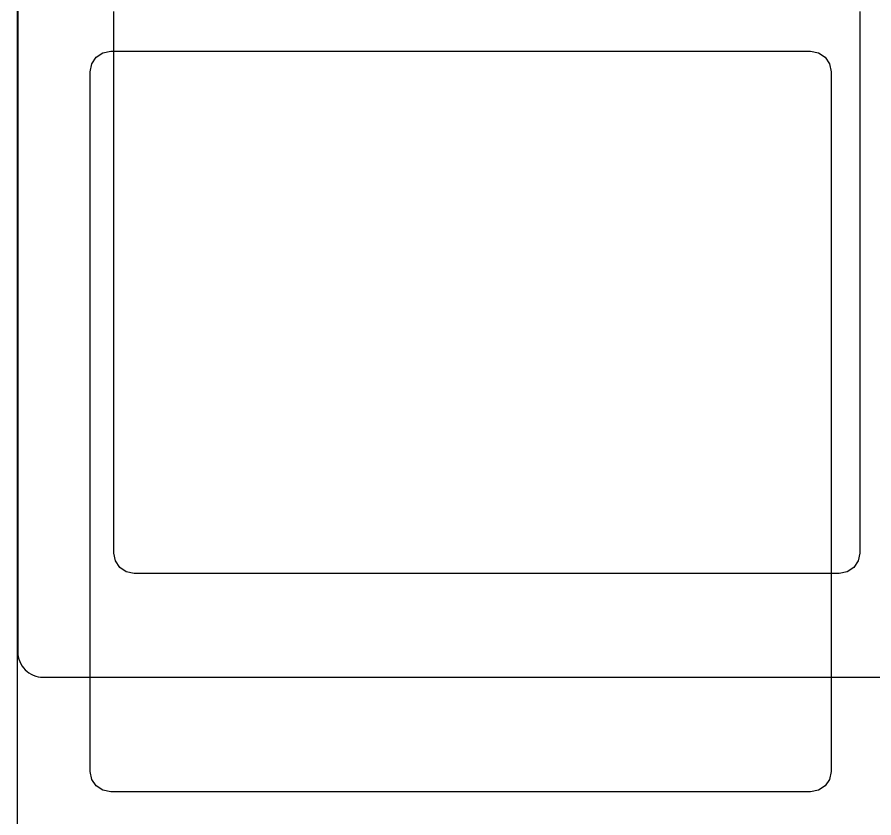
# Model space of a CAD drawing. Extents: x 1 to 47.7, y 0.2 to 35.
# Drawn here: x 5.946 to 9.3, y 10.248 to 13.383 of the extents above; entities that cross this region are included whole.
import ezdxf

# ---------------------------------------------------------------- set-up
doc = ezdxf.new("R2010")
doc.units = 0
doc.header["$MEASUREMENT"] = 0
for name, color, linetype in [('4_1__5U__UP_TO_TWO_IO_BOAR', 7, 'CONTINUOUS'), ('4_2__5U__FRONT_PANEL_W_24_', 7, 'CONTINUOUS'), ('5_1___24__TARGET_LEDS___12', 7, 'CONTINUOUS')]:
    doc.layers.add(name, color=color, linetype=linetype)

msp = doc.modelspace()

# ---------------------------------------------------------------- linework, layer by layer
at = {"layer": '4_1__5U__UP_TO_TWO_IO_BOAR'}
for points in [[(5.948, 13.4241), (5.948, 13.3498), (5.948, 13.2741), (5.948, 13.1971), (5.948, 13.1191), (5.948, 13.04), (5.948, 12.9602), (5.948, 12.7988), (5.948, 12.6361), (5.948, 12.4734), (5.948, 12.312), (5.948, 12.2322), (5.948, 12.1531), (5.948, 12.075), (5.948, 11.9981), (5.948, 11.9224), (5.948, 11.8481), (5.948, 11.7754), (5.948, 11.7045), (5.948, 11.6355), (5.948, 11.5686), (5.948, 11.5038), (5.948, 11.4415), (5.948, 11.3817), (5.948, 11.3246), (5.948, 11.2704), (5.948, 11.2444), (5.948, 11.2192), (5.948, 11.1948), (5.948, 11.1712), (5.948, 11.1484), (5.948, 11.1265), (5.948, 11.1055), (5.948, 11.0854), (5.948, 11.0661), (5.948, 11.0478), (5.948, 11.0305), (5.948, 11.0141), (5.948, 10.9988), (5.948, 10.9844), (5.948, 10.9711), (5.948, 10.9588), (5.948, 10.9476), (5.948, 10.9375), (5.948, 10.9286), (5.948, 10.9207), (5.948, 10.914), (5.948, 10.9085), (5.948, 10.9042), (5.948, 10.901), (5.948, 10.8992), (5.948, 10.8985), (5.9486, 10.8883), (5.9501, 10.8784), (5.9526, 10.8688), (5.9559, 10.8596), (5.9601, 10.8509), (5.9652, 10.8426), (5.9709, 10.8349), (5.9774, 10.8278), (5.9845, 10.8214), (5.9922, 10.8156), (6.0004, 10.8106), (6.0092, 10.8064), (6.0184, 10.803), (6.0279, 10.8005), (6.0378, 10.799), (6.0481, 10.7985), (6.0486, 10.7985), (6.0503, 10.7985), (6.0531, 10.7985), (6.0569, 10.7985), (6.0619, 10.7985), (6.0679, 10.7985), (6.075, 10.7985), (6.0831, 10.7985), (6.0923, 10.7985), (6.1026, 10.7985), (6.1139, 10.7985), (6.1262, 10.7985), (6.1395, 10.7985), (6.1538, 10.7985), (6.1691, 10.7985), (6.1854, 10.7985), (6.2027, 10.7985), (6.2209, 10.7985), (6.2402, 10.7985), (6.2603, 10.7985), (6.2814, 10.7985), (6.3035, 10.7985), (6.3265, 10.7985), (6.3504, 10.7985), (6.3752, 10.7985), (6.4009, 10.7985), (6.4275, 10.7985), (6.455, 10.7985), (6.4833, 10.7985), (6.5126, 10.7985), (6.5426, 10.7985), (6.5736, 10.7985), (6.6053, 10.7985), (6.6379, 10.7985), (6.6714, 10.7985), (6.7056, 10.7985), (6.7406, 10.7985), (6.7765, 10.7985), (6.8131, 10.7985), (6.8505, 10.7985), (6.9276, 10.7985), (7.0077, 10.7985), (7.0908, 10.7985), (7.1767, 10.7985), (7.2654, 10.7985), (7.3569, 10.7985), (7.451, 10.7985), (7.5477, 10.7985), (7.6469, 10.7985), (7.7486, 10.7985), (7.8526, 10.7985), (7.959, 10.7985), (8.0676, 10.7985), (8.1784, 10.7985), (8.2912, 10.7985), (8.4061, 10.7985), (8.523, 10.7985), (8.6417, 10.7985), (8.7623, 10.7985), (8.8846, 10.7985), (9.0086, 10.7985), (9.1342, 10.7985), (9.2614, 10.7985), (9.39, 10.7985)], [(9.2442, 13.4049), (9.2442, 13.2908), (9.2442, 13.1717), (9.2442, 12.9224), (9.2442, 12.665), (9.2442, 12.4076), (9.2442, 12.1583), (9.2442, 12.0392), (9.2442, 11.9252), (9.2442, 11.8172), (9.2442, 11.7163), (9.2442, 11.6235), (9.2442, 11.5397), (9.2442, 11.4661), (9.2442, 11.4036), (9.2442, 11.3533), (9.2442, 11.3329), (9.2442, 11.316), (9.2442, 11.3027), (9.2442, 11.293), (9.2442, 11.287), (9.2442, 11.285), (9.2442, 11.285), (9.2379, 11.2539), (9.2207, 11.2285), (9.1953, 11.2113), (9.1642, 11.205), (9.1622, 11.205), (9.1562, 11.205), (9.1465, 11.205), (9.1332, 11.205), (9.1163, 11.205), (9.0959, 11.205), (9.0456, 11.205), (8.9831, 11.205), (8.9095, 11.205), (8.8257, 11.205), (8.7329, 11.205), (8.632, 11.205), (8.524, 11.205), (8.41, 11.205), (8.2909, 11.205), (8.0416, 11.205), (7.7842, 11.205), (7.5268, 11.205), (7.2775, 11.205), (7.1584, 11.205), (7.0444, 11.205), (6.9364, 11.205), (6.8355, 11.205), (6.7427, 11.205), (6.659, 11.205), (6.5853, 11.205), (6.5228, 11.205), (6.4725, 11.205), (6.4522, 11.205), (6.4353, 11.205), (6.4219, 11.205), (6.4122, 11.205), (6.4063, 11.205), (6.4043, 11.205), (6.3731, 11.2113), (6.3477, 11.2285), (6.3305, 11.2539), (6.3243, 11.285), (6.3243, 11.287), (6.3243, 11.293), (6.3243, 11.3027), (6.3243, 11.316), (6.3243, 11.3329), (6.3243, 11.3533), (6.3243, 11.4036), (6.3243, 11.4661), (6.3243, 11.5397), (6.3243, 11.6235), (6.3243, 11.7163), (6.3243, 11.8172), (6.3243, 11.9252), (6.3243, 12.0392), (6.3243, 12.1583), (6.3243, 12.4076), (6.3243, 12.665), (6.3243, 12.9224), (6.3243, 13.1717), (6.3243, 13.2908), (6.3243, 13.4049)]]:
    msp.add_lwpolyline(points, dxfattribs=at)
at = {"layer": '4_2__5U__FRONT_PANEL_W_24_'}
msp.add_lwpolyline([(5.9458, 13.407), (5.9458, 13.3574), (5.9458, 13.307), (5.9458, 13.2558), (5.9458, 13.151), (5.9458, 13.0434), (5.9458, 12.9331), (5.9458, 12.8203), (5.9458, 12.7054), (5.9458, 12.5886), (5.9458, 12.4701), (5.9458, 12.3501), (5.9458, 12.2289), (5.9458, 11.9839), (5.9458, 11.7369), (5.9458, 11.49), (5.9458, 11.245), (5.9458, 11.1238), (5.9458, 11.0038), (5.9458, 10.8853), (5.9458, 10.7685), (5.9458, 10.6536), (5.9458, 10.5408), (5.9458, 10.4305), (5.9458, 10.3229), (5.9458, 10.2181)], dxfattribs=at)
msp.add_lwpolyline([(9.1321, 10.4294), (9.1258, 10.3983), (9.1086, 10.3729), (9.0832, 10.3558), (9.0521, 10.3495), (9.0501, 10.3495), (9.0442, 10.3495), (9.0346, 10.3495), (9.0213, 10.3495), (8.9843, 10.3495), (8.9343, 10.3495), (8.8723, 10.3495), (8.7992, 10.3495), (8.7161, 10.3495), (8.6239, 10.3495), (8.5238, 10.3495), (8.4166, 10.3495), (8.3033, 10.3495), (8.1851, 10.3495), (7.9376, 10.3495), (7.6821, 10.3495), (7.4265, 10.3495), (7.179, 10.3495), (7.0608, 10.3495), (6.9476, 10.3495), (6.8404, 10.3495), (6.7402, 10.3495), (6.648, 10.3495), (6.5649, 10.3495), (6.4918, 10.3495), (6.4298, 10.3495), (6.3798, 10.3495), (6.3428, 10.3495), (6.3296, 10.3495), (6.3199, 10.3495), (6.314, 10.3495), (6.3121, 10.3495), (6.2809, 10.3558), (6.2555, 10.3729), (6.2383, 10.3983), (6.232, 10.4294), (6.232, 10.4314), (6.232, 10.4373), (6.232, 10.4469), (6.232, 10.4602), (6.232, 10.4972), (6.232, 10.5472), (6.232, 10.6092), (6.232, 10.6823), (6.232, 10.7654), (6.232, 10.8576), (6.232, 10.9577), (6.232, 11.0649), (6.232, 11.1782), (6.232, 11.2964), (6.232, 11.5439), (6.232, 11.7995), (6.232, 12.055), (6.232, 12.3025), (6.232, 12.4207), (6.232, 12.534), (6.232, 12.6412), (6.232, 12.7413), (6.232, 12.8335), (6.232, 12.9166), (6.232, 12.9897), (6.232, 13.0517), (6.232, 13.1017), (6.232, 13.1387), (6.232, 13.152), (6.232, 13.1616), (6.232, 13.1675), (6.232, 13.1695), (6.2383, 13.2006), (6.2555, 13.226), (6.2809, 13.2432), (6.3121, 13.2495), (6.314, 13.2495), (6.3199, 13.2495), (6.3296, 13.2495), (6.3428, 13.2495), (6.3798, 13.2495), (6.4298, 13.2495), (6.4918, 13.2495), (6.5649, 13.2495), (6.648, 13.2495), (6.7402, 13.2495), (6.8404, 13.2495), (6.9476, 13.2495), (7.0608, 13.2495), (7.179, 13.2495), (7.4265, 13.2495), (7.6821, 13.2495), (7.9376, 13.2495), (8.1851, 13.2495), (8.3033, 13.2495), (8.4166, 13.2495), (8.5238, 13.2495), (8.6239, 13.2495), (8.7161, 13.2495), (8.7992, 13.2495), (8.8723, 13.2495), (8.9343, 13.2495), (8.9843, 13.2495), (9.0213, 13.2495), (9.0346, 13.2495), (9.0442, 13.2495), (9.0501, 13.2495), (9.0521, 13.2495), (9.0832, 13.2432), (9.1086, 13.226), (9.1258, 13.2006), (9.1321, 13.1695), (9.1321, 13.1675), (9.1321, 13.1616), (9.1321, 13.152), (9.1321, 13.1387), (9.1321, 13.1017), (9.1321, 13.0517), (9.1321, 12.9897), (9.1321, 12.9166), (9.1321, 12.8335), (9.1321, 12.7413), (9.1321, 12.6412), (9.1321, 12.534), (9.1321, 12.4207), (9.1321, 12.3025), (9.1321, 12.055), (9.1321, 11.7995), (9.1321, 11.5439), (9.1321, 11.2964), (9.1321, 11.1782), (9.1321, 11.0649), (9.1321, 10.9577), (9.1321, 10.8576), (9.1321, 10.7654), (9.1321, 10.6823), (9.1321, 10.6092), (9.1321, 10.5472), (9.1321, 10.4972), (9.1321, 10.4602), (9.1321, 10.4469), (9.1321, 10.4373), (9.1321, 10.4314), (9.1321, 10.4294)], close=True, dxfattribs=at)
at = {"layer": '5_1___24__TARGET_LEDS___12'}
msp.add_lwpolyline([(5.9458, 13.407), (5.9458, 13.3574), (5.9458, 13.307), (5.9458, 13.2558), (5.9458, 13.2038), (5.9458, 13.151), (5.9458, 13.0975), (5.9458, 13.0434), (5.9458, 12.9331), (5.9458, 12.8203), (5.9458, 12.7054), (5.9458, 12.5886), (5.9458, 12.4701), (5.9458, 12.3501), (5.9458, 12.2289), (5.9458, 12.1068), (5.9458, 11.9839), (5.9458, 11.7369), (5.9458, 11.49), (5.9458, 11.3671), (5.9458, 11.245), (5.9458, 11.1238), (5.9458, 11.0038), (5.9458, 10.8853), (5.9458, 10.7685), (5.9458, 10.6536), (5.9458, 10.5408), (5.9458, 10.4305), (5.9458, 10.3763), (5.9458, 10.3229), (5.9458, 10.2701), (5.9458, 10.2181)], dxfattribs=at)
msp.add_lwpolyline([(9.1321, 10.4294), (9.1258, 10.3983), (9.1086, 10.3729), (9.0832, 10.3558), (9.0521, 10.3495), (9.0501, 10.3495), (9.0442, 10.3495), (9.0346, 10.3495), (9.0213, 10.3495), (8.9843, 10.3495), (8.9343, 10.3495), (8.8723, 10.3495), (8.7992, 10.3495), (8.7161, 10.3495), (8.6239, 10.3495), (8.5238, 10.3495), (8.4166, 10.3495), (8.3033, 10.3495), (8.1851, 10.3495), (7.9376, 10.3495), (7.6821, 10.3495), (7.4265, 10.3495), (7.179, 10.3495), (7.0608, 10.3495), (6.9476, 10.3495), (6.8404, 10.3495), (6.7402, 10.3495), (6.648, 10.3495), (6.5649, 10.3495), (6.4918, 10.3495), (6.4298, 10.3495), (6.3798, 10.3495), (6.3428, 10.3495), (6.3296, 10.3495), (6.3199, 10.3495), (6.314, 10.3495), (6.3121, 10.3495), (6.2809, 10.3558), (6.2555, 10.3729), (6.2383, 10.3983), (6.232, 10.4294), (6.232, 10.4314), (6.232, 10.4373), (6.232, 10.4469), (6.232, 10.4602), (6.232, 10.4972), (6.232, 10.5472), (6.232, 10.6092), (6.232, 10.6823), (6.232, 10.7654), (6.232, 10.8576), (6.232, 10.9577), (6.232, 11.0649), (6.232, 11.1782), (6.232, 11.2964), (6.232, 11.5439), (6.232, 11.7995), (6.232, 12.055), (6.232, 12.3025), (6.232, 12.4207), (6.232, 12.534), (6.232, 12.6412), (6.232, 12.7413), (6.232, 12.8335), (6.232, 12.9166), (6.232, 12.9897), (6.232, 13.0517), (6.232, 13.1017), (6.232, 13.1387), (6.232, 13.152), (6.232, 13.1616), (6.232, 13.1675), (6.232, 13.1695), (6.2383, 13.2006), (6.2555, 13.226), (6.2809, 13.2432), (6.3121, 13.2495), (6.314, 13.2495), (6.3199, 13.2495), (6.3296, 13.2495), (6.3428, 13.2495), (6.3798, 13.2495), (6.4298, 13.2495), (6.4918, 13.2495), (6.5649, 13.2495), (6.648, 13.2495), (6.7402, 13.2495), (6.8404, 13.2495), (6.9476, 13.2495), (7.0608, 13.2495), (7.179, 13.2495), (7.4265, 13.2495), (7.6821, 13.2495), (7.9376, 13.2495), (8.1851, 13.2495), (8.3033, 13.2495), (8.4166, 13.2495), (8.5238, 13.2495), (8.6239, 13.2495), (8.7161, 13.2495), (8.7992, 13.2495), (8.8723, 13.2495), (8.9343, 13.2495), (8.9843, 13.2495), (9.0213, 13.2495), (9.0346, 13.2495), (9.0442, 13.2495), (9.0501, 13.2495), (9.0521, 13.2495), (9.0832, 13.2432), (9.1086, 13.226), (9.1258, 13.2006), (9.1321, 13.1695), (9.1321, 13.1675), (9.1321, 13.1616), (9.1321, 13.152), (9.1321, 13.1387), (9.1321, 13.1017), (9.1321, 13.0517), (9.1321, 12.9897), (9.1321, 12.9166), (9.1321, 12.8335), (9.1321, 12.7413), (9.1321, 12.6412), (9.1321, 12.534), (9.1321, 12.4207), (9.1321, 12.3025), (9.1321, 12.055), (9.1321, 11.7995), (9.1321, 11.5439), (9.1321, 11.2964), (9.1321, 11.1782), (9.1321, 11.0649), (9.1321, 10.9577), (9.1321, 10.8576), (9.1321, 10.7654), (9.1321, 10.6823), (9.1321, 10.6092), (9.1321, 10.5472), (9.1321, 10.4972), (9.1321, 10.4602), (9.1321, 10.4469), (9.1321, 10.4373), (9.1321, 10.4314), (9.1321, 10.4294)], close=True, dxfattribs=at)

doc.saveas('drawing.dxf')
